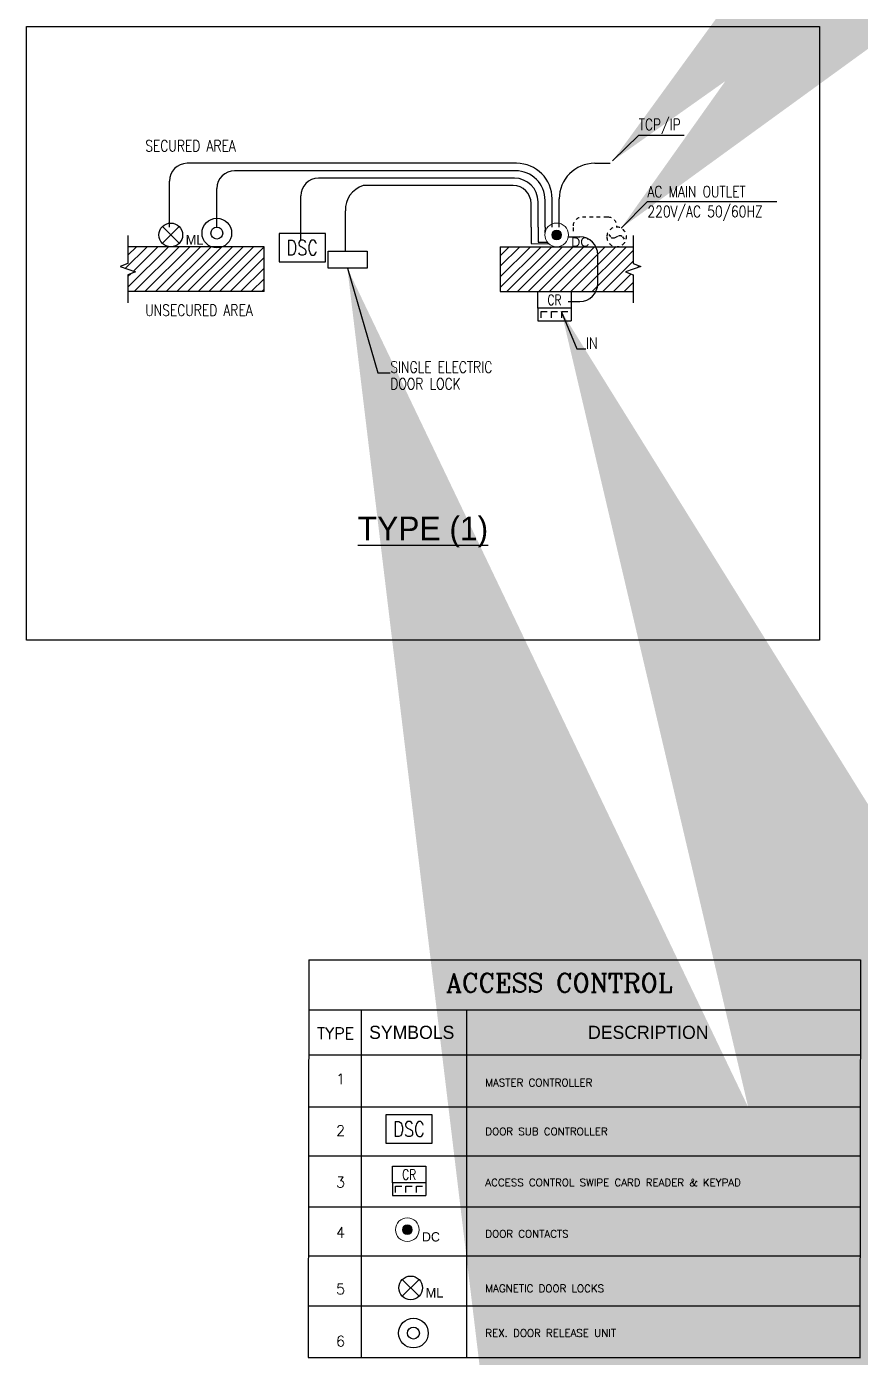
# Model space of a CAD drawing. Extents: x -15 to 352, y 223 to 399.
# Drawn here: x 141.75 to 165.09, y 352.61 to 389.86 of the extents above; entities that cross this region are included whole.
import ezdxf
from ezdxf.enums import TextEntityAlignment as Align

# ---------------------------------------------------------------- set-up
doc = ezdxf.new("R2010")
doc.units = 0
doc.header["$LTSCALE"] = 0.15
doc.linetypes.add('ACAD_ISO10W100', pattern=[18.5, 12, -3, 0.5, -3])
doc.layers.get('0').update_dxf_attribs({"color": 252})
for name, color, linetype in [('00-BT-LC-DETAIL', 7, 'Continuous'), ('00-BT-OUTLET', 6, 'ACAD_ISO10W100'), ('00-BT-SACS-DIM', 1, 'Continuous'), ('00-BT-SCS-CONDUIT-PVC', 3, 'Continuous'), ('00-BT-TEXT', 2, 'Continuous'), ('00Area of Access Control', 2, 'Continuous'), ('4-TWXT-ELECTRICAL', 4, 'Continuous'), ('ACS-DEVICE 1', 6, 'Continuous'), ('ACS-DEVICE 1D', 6, 'Continuous'), ('Conduit 20mm', 6, 'ACAD_ISO10W100'), ('E680G_SEC', 40, 'Continuous'), ('E680T_SEC', 2, 'Continuous'), ('LEGEND$0$$0$M-ANNO-TEXM', 70, 'Continuous'), ('LEGEND$0$09056-XEG01$0$E-TEXT', 140, 'Continuous'), ('LEGEND$0$M-ANNO-TEXM', 70, 'Continuous'), ('LEGEND$0$M-ANNO-TEXT', 4, 'Continuous'), ('LEGEND$0$SPACE REQ.', 6, 'Continuous'), ('XREF1$0$00-BT-TEXT', 40, 'Continuous')]:
    doc.layers.add(name, color=color, linetype=linetype)
doc.layers.add('CRITICAL WIRING', color=6, linetype='Continuous', lineweight=5)
doc.styles.add('GEN_TEXT', font='romans.shx', dxfattribs={"width": 0.8, "height": 250})
doc.styles.add('LEGEND$0$09056-XEG01$0$C', font='ROMANC')
doc.styles.add('LEGEND$0$detials', font='romans8.shx')
doc.styles.add('LEGEND$0$LEROY140', font='STENCIL', dxfattribs={"height": 350})
doc.styles.add('ROMANS', font='ROMANS.shx', dxfattribs={"width": 0.8})
doc.styles.add('SDC-TEXT-ARB', font='sdc-arb.shx')
doc.styles.add('STENCIL', font='txt.shx')
doc.dimstyles.new('BT-DIM', dxfattribs={"dimscale": 0.55, "dimtxt": 110, "dimasz": 100, "dimexe": 60, "dimexo": 50, "dimgap": 1, "dimtad": 0, "dimdec": 0, "dimrnd": 5, "dimzin": 3, "dimdsep": 46, "dimtxsty": 'ROMANS', "dimblk": 'OBLIQUE', "dimcen": 50, "dimdle": 50, "dimclrd": 256, "dimclre": 256, "dimclrt": 2, "dimadec": 0, "dimazin": 0, "dimtfac": 1, "dimtdec": 0, "dimtofl": 0, "dimtmove": 0, "dimatfit": 3, "dimfxl": 1, "dimtvp": 0.8, "dimfrac": 2, "dimtolj": 1, "dimtzin": 0, "dimarcsym": 0})
pattern_1 = [(45, (-18.3653, 397.6158), (-0.14908006, 0.14908006), [])]

# ---------------------------------------------------------------- blocks, each defined once
blk = doc.blocks.new('ES-dc')
at = {"layer": 'E680G_SEC', "linetype": 'Continuous'}
blk.add_lwpolyline([(-3.9, -2.4), (3.9, -2.4), (3.9, 2.4), (-3.9, 2.4)], close=True, dxfattribs=at)
at = {"layer": 'E680T_SEC', "style": 'GEN_TEXT', "width": 0.8, "flags": 8}
blk.add_attdef('DC', text='', height=2.5, dxfattribs=at).set_placement((0, 0), align=Align.MIDDLE)
blk = doc.blocks.new('ES-crk')
at = {"color": 3}
for p, q in [((-4, 3), (-4, 7)), ((-4, 7), (4, 7)), ((4, 7), (4, 3)), ((4, 3), (-4, 3)), ((-4, 3), (-4, 0)), ((-4, 0), (4, 0)), ((-3.25, 0.68), (-3.25, 2.18)), ((-3.25, 2.18), (-1.75, 2.18)), ((-0.75, 0.68), (-0.75, 2.18)), ((-0.75, 2.18), (0.75, 2.18)), ((1.75, 0.68), (1.75, 2.18)), ((1.75, 2.18), (3.25, 2.18)), ((4, 3), (4, 0))]:
    blk.add_line(p, q, dxfattribs=at)
at = {"layer": 'E680T_SEC', "color": 3, "style": 'ROMANS', "width": 0.75}
blk.add_text('CR', height=2.5, dxfattribs=at).set_placement((0, 5), align=Align.MIDDLE_CENTER)
blk = doc.blocks.new('ES-dru')
at = {"color": 3}
for radius in [2.5, 1]:
    blk.add_circle((0, 2.5), radius, dxfattribs=at)
blk = doc.blocks.new('DOOR CONTACT')
h = blk.add_hatch(color=2)
h.dxf.hatch_style = 1
h.paths.add_polyline_path([(38.25, 273.11, 1), (34.95, 273.11, 1)])
at = {"color": 2}
for radius in [4, 1.65]:
    blk.add_circle((36.6, 273.11), radius, dxfattribs=at)
blk = doc.blocks.new('DC')
at = {"xscale": 50, "yscale": 50, "zscale": 50}
blk.add_blockref('DOOR CONTACT', (90291, 34327), dxfattribs=at)
at = {"layer": 'CRITICAL WIRING', "color": 2, "style": 'SDC-TEXT-ARB'}
blk.add_attdef('DC', (92368, 47784), '', height=157, dxfattribs=at)
blk = doc.blocks.new('ES-mdl')
at = {"color": 2}
for p, q in [((1.41, 0.59), (-1.41, 3.41)), ((-1.41, 0.59), (1.41, 3.41))]:
    blk.add_line(p, q, dxfattribs=at)
blk.add_circle((0, 2), 2, dxfattribs=at)
blk = doc.blocks.new('ML')
at = {"layer": 'E680G_SEC', "lineweight": 0, "xscale": 100, "yscale": 100, "zscale": 100}
blk.add_blockref('ES-mdl', (92178, 46802), dxfattribs=at)
at = {"layer": 'CRITICAL WIRING', "color": 2, "style": 'SDC-TEXT-ARB'}
blk.add_attdef('ML', (92431, 46839), '', height=160, dxfattribs=at)
blk = doc.blocks.new('_OBLIQUE')
at = {"color": 0, "linetype": 'ByBlock'}
blk.add_line((-0.5, -0.5), (0.5, 0.5), dxfattribs=at)
blk = doc.blocks.new('OUTLET')
blk.add_lwpolyline([(86, 136), (67, 109, -0.382598), (23, 98), (-23, 122, 0.382598), (-67, 111), (-86, 83)], format="xyb")
blk.add_circle((0, 110), 110)
blk = doc.blocks.new('*U65')
at = {"layer": 'Conduit 20mm'}
for p, q in [((385, 335), (100, 335)), ((0, 235), (0, 220)), ((485, 175), (485, 235))]:
    blk.add_line(p, q, dxfattribs=at)
for centre, start, end in [((100, 235), 90, 180), ((385, 235), 0, 90)]:
    blk.add_arc(centre, 100, start, end, dxfattribs=at)
blk.add_blockref('OUTLET', (0, 0), dxfattribs=at)

msp = doc.modelspace()

# ---------------------------------------------------------------- hatches: boundary and pattern name
at = {"layer": '00-BT-LC-DETAIL'}
h = msp.add_hatch(dxfattribs=at)
h.set_pattern_fill('ANSI31', color=8, scale=0.066403, style=0)
h.set_pattern_definition(pattern_1)
h.paths.add_polyline_path([(148.40016, 383.69709), (144.58256, 383.69709), (144.58256, 383.22515), (144.36645, 383.14649), (144.79866, 382.98918), (144.58256, 382.91052), (144.58256, 382.43858), (148.39747, 382.43858), (148.40016, 382.44127)])
h = msp.add_hatch(dxfattribs=at)
h.set_pattern_fill('ANSI31', color=8, scale=0.066403, style=0)
h.set_pattern_definition(pattern_1)
h.paths.add_polyline_path([(158.94666, 383.14649), (158.73055, 383.22515), (158.73055, 383.69709), (155.00782, 383.69709), (155.00733, 383.69659), (155.00733, 382.43858), (158.73055, 382.43858), (158.73055, 382.91052), (158.51444, 382.98918)])

# ---------------------------------------------------------------- linework, layer by layer
at = {"layer": '00-BT-SCS-CONDUIT-PVC'}
for p, q in [((155.46416, 386.03022), (146.24205, 386.03022)), ((157.65299, 386.03022), (158.08414, 386.03022)), ((145.74402, 384.24424), (145.74402, 385.5322)), ((155.43343, 385.82271), (147.57012, 385.82271)), ((155.40271, 385.6152), (149.91828, 385.6152)), ((147.07209, 384.24424), (147.07209, 385.32468)), ((155.37199, 385.40769), (151.16821, 385.40769)), ((149.42026, 383.87947), (149.42026, 385.11717)), ((155.87001, 384.24424), (155.87001, 384.90966)), ((156.06675, 384.24424), (156.06675, 384.95116)), ((156.26348, 384.24424), (156.26348, 384.99267)), ((156.46021, 384.24424), (156.46021, 385.03417)), ((156.65694, 384.24424), (156.65694, 385.03417)), ((150.67019, 383.56885), (150.67019, 384.70215)), ((156.90663, 383.97066), (157.23865, 383.97066)), ((157.73668, 382.66303), (157.73668, 383.47264)), ((156.90663, 382.165), (157.23865, 382.165))]:
    msp.add_line(p, q, dxfattribs=at)
for centre, radius, start, end in [((146.24205, 385.5322), 0.49803, 90, 180), ((155.46416, 385.03417), 0.99605, 0, 90), ((157.65299, 385.03417), 0.99605, 90, 180), ((147.57012, 385.32468), 0.49803, 90, 180), ((149.91828, 385.11717), 0.49803, 90, 180), ((155.40271, 384.95116), 0.66403, 0, 90), ((155.43343, 384.99267), 0.83004, 0, 90), ((151.38175, 384.72841), 0.71205, 107.451113, 182.113701), ((155.37199, 384.90966), 0.49803, 0, 90), ((157.23865, 383.47264), 0.49803, 0, 90), ((157.23865, 382.66303), 0.49803, 270, 0)]:
    msp.add_arc(centre, radius, start, end, dxfattribs=at)
at = {"layer": '00-BT-TEXT'}
msp.add_lwpolyline([(141.74588, 389.85681), (163.94172, 389.85678), (163.94169, 372.68082), (141.74584, 372.68085)], close=True, dxfattribs=at)
at = {"layer": '00Area of Access Control', "linetype": 'Continuous'}
for points in [[(155.87001, 384.24424), (155.87001, 383.7831), (156.36219, 383.78132)], [(156.06675, 384.24424), (156.06675, 383.82201), (156.323, 383.82416)], [(156.26348, 384.24424), (156.25957, 384.08324)]]:
    msp.add_lwpolyline(points, dxfattribs=at)
at = {"layer": 'ACS-DEVICE 1', "color": 3}
msp.add_lwpolyline([(150.19221, 383.09578), (150.19221, 383.56885), (151.28477, 383.56885), (151.28477, 383.09578)], close=True, dxfattribs=at)
at = {"layer": 'ACS-DEVICE 1D', "color": 2}
for p, q in [((144.58256, 384.01171), (144.58256, 383.22515)), ((148.40016, 383.69709), (144.58256, 383.69709)), ((148.40016, 382.43858), (148.40016, 383.69709)), ((155.00733, 383.69709), (158.73055, 383.69709)), ((155.00733, 383.69709), (155.00733, 382.43858)), ((158.73055, 384.01171), (158.73055, 383.22515)), ((144.58256, 383.22515), (144.36645, 383.14649)), ((144.36645, 383.14649), (144.79866, 382.98918)), ((144.79866, 382.98918), (144.58256, 382.91052)), ((144.58256, 382.91052), (144.58256, 382.12395)), ((158.94666, 383.14649), (158.51444, 382.98918)), ((158.51444, 382.98918), (158.73055, 382.91052)), ((158.73055, 383.22515), (158.94666, 383.14649)), ((158.73055, 382.91052), (158.73055, 382.12395)), ((148.40016, 382.43858), (144.58256, 382.43858)), ((155.00733, 382.43858), (158.73055, 382.43858))]:
    msp.add_line(p, q, dxfattribs=at)
at = {"layer": 'LEGEND$0$$0$M-ANNO-TEXM'}
msp.add_line((149.64537, 363.73933), (165.09105, 363.73933), dxfattribs=at)
at = {"layer": 'LEGEND$0$M-ANNO-TEXM'}
for p, q in [((149.64537, 363.73933), (149.6306, 352.60936)), ((165.09105, 363.73933), (165.07628, 352.60934)), ((149.64537, 362.33443), (165.09105, 362.33443)), ((151.11001, 362.33443), (151.11001, 352.60934)), ((149.64537, 361.08065), (165.09105, 361.08065))]:
    msp.add_line(p, q, dxfattribs=at)
at = {"layer": 'LEGEND$0$M-ANNO-TEXM', "color": 43}
for p, q in [((149.64537, 359.62456), (165.09105, 359.62456)), ((149.64537, 358.2489), (165.09105, 358.2489)), ((149.64537, 356.8253), (165.09105, 356.8253)), ((149.64537, 356.8253), (165.09105, 356.8253)), ((149.64537, 355.44889), (165.09105, 355.44889)), ((149.64537, 354.0508), (165.09105, 354.0508)), ((149.6306, 352.60936), (165.09105, 352.60934))]:
    msp.add_line(p, q, dxfattribs=at)
at = {"layer": 'LEGEND$0$M-ANNO-TEXM'}
msp.add_lwpolyline([(154.06459, 362.33443), (154.06459, 352.60934)], dxfattribs=at)

# ---------------------------------------------------------------- block references
at = {"layer": '00-BT-OUTLET', "xscale": -0.002490130484317338, "yscale": 0.002490130484317332, "zscale": 0.002490130484317332, "rotation": 5.834258676173931e-07}
msp.add_blockref('*U65', (158.26523, 383.6971), dxfattribs=at)
at = {"layer": 'CRITICAL WIRING', "color": 3, "xscale": 0.001660086989544888, "yscale": 0.001660086989544888, "zscale": 0.001660086989544888}
for name, p, values in [('ML', (-7.24158, 305.99813), {'ML': 'ML'}), ('DC', (3.65764, 304.37134), {'DC': 'DC'}), ('DC', (-0.52377, 276.52774), {'DC': 'DC'}), ('ML', (-0.52377, 276.52774), {'ML': 'ML'})]:
    msp.add_blockref(name, p, dxfattribs=at).add_auto_attribs(values)
at = {"layer": 'E680G_SEC', "lineweight": 0}
for name, p, xscale, yscale, zscale in [('ES-dru', (147.07209, 383.66321), 0.1660086989544888, 0.1660086989544888, 0.1660086989544888), ('ES-crk', (156.52662, 381.62514), 0.1162060892681421, 0.1162060892681421, 0.1162060892681421), ('ES-crk', (152.4553, 357.14484), 0.1162060892681421, 0.1162060892681421, 0.1162060892681421), ('ES-dru', (152.57615, 352.87421), 0.1660086989544888, 0.1660086989544888, 0.1660086989544888)]:
    msp.add_blockref(name, p, dxfattribs=dict(at, xscale=xscale, yscale=yscale, zscale=zscale))
at = {"layer": 'E680G_SEC', "lineweight": 0, "xscale": 0.1660086989544888, "yscale": 0.1660086989544888, "zscale": 0.1660086989544888}
for p in [(149.46297, 383.66969), (152.45282, 359.00002)]:
    msp.add_blockref('ES-dc', p, dxfattribs=at).add_auto_attribs({'DC': 'DSC'})

# ---------------------------------------------------------------- texts
at = {"layer": '00-BT-TEXT', "linetype": 'Continuous', "style": 'ROMANS', "width": 0.8}
for s, height, p in [('TCP/IP', 0.314627, (158.88631, 386.95755)), ('SECURED AREA', 0.3146269, (145.06741, 386.36326)), ('AC MAIN OUTLET ', 0.3146269, (159.12894, 385.08104)), ('220V/AC 50/60HZ', 0.3146269, (159.12894, 384.52321)), ('UNSECURED AREA', 0.3146269, (145.06741, 381.7604)), ('IN', 0.314627, (157.40817, 380.83966)), ('SINGLE ELECTRIC', 0.3146269, (151.92768, 380.17048)), ('DOOR LOCK', 0.314627, (151.92768, 379.70115))]:
    msp.add_text(s, height=height, dxfattribs=at).set_placement(p)
at = {"layer": '4-TWXT-ELECTRICAL', "color": 4, "style": 'STENCIL'}
for s, height, p in [('TYPE', 0.327413, (150.39678, 361.67639)), ('1', 0.29467, (150.53622, 360.40164)), ('2', 0.29467, (150.53622, 358.95585)), ('3', 0.29467, (150.53622, 357.51561)), ('4', 0.29467, (150.53622, 356.10259)), ('5', 0.29467, (150.53622, 354.52423)), ('6', 0.29467, (150.53622, 353.06226))]:
    msp.add_text(s, height=height, dxfattribs=at).set_placement(p, align=Align.MIDDLE)
at = {"layer": 'LEGEND$0$09056-XEG01$0$E-TEXT', "style": 'LEGEND$0$09056-XEG01$0$C'}
msp.add_text('ACCESS CONTROL ', height=0.516418, dxfattribs=at).set_placement((153.48887, 362.83586))
at = {"layer": 'LEGEND$0$M-ANNO-TEXT', "style": 'LEGEND$0$LEROY140'}
for s, height, p in [('SYMBOLS', 0.368954, (151.33629, 361.52274)), ('DESCRIPTION', 0.3689543, (157.46583, 361.52274))]:
    msp.add_text(s, height=height, dxfattribs=at).set_placement(p)
at = {"layer": 'LEGEND$0$SPACE REQ.', "color": 3, "ltscale": 0.5, "style": 'LEGEND$0$detials'}
for s, p in [('DOOR SUB CONTROLLER', (154.58996, 358.82767)), ('ACCESS CONTROL SWIPE CARD READER & KEYPAD', (154.58996, 357.39755)), ('DOOR CONTACTS', (154.58996, 355.96095)), ('MAGNETIC DOOR LOCKS', (154.58996, 354.43458)), ('REX. DOOR RELEASE UNIT', (154.58996, 353.18496))]:
    msp.add_text(s, height=0.210831, rotation=359.9988, dxfattribs=at).set_placement(p)
at = {"layer": 'LEGEND$0$SPACE REQ.', "color": 3, "ltscale": 0.5, "insert": (154.58801, 360.40441), "char_height": 0.210831, "width": 75.6042362, "attachment_point": 1, "rotation": 359.9988, "style": 'LEGEND$0$detials'}
msp.add_mtext('MASTER CONTROLLER', dxfattribs=at)
at = {"layer": 'XREF1$0$00-BT-TEXT', "linetype": 'Continuous'}
msp.add_text('%%UTYPE (1)', height=0.6640348, dxfattribs=at).set_placement((152.84377, 375.81091), align=Align.MIDDLE_CENTER)

# ---------------------------------------------------------------- leaders
at = {"layer": '00-BT-SACS-DIM', "color": 7}
for points in [[(158.15329, 386.09924), (158.88631, 386.82232), (160.15752, 386.82232)], [(158.38894, 384.21468), (159.12894, 384.96271), (162.75241, 384.96271)], [(150.72591, 383.09578), (151.57626, 380.17048), (151.92768, 380.17048)], [(156.71622, 381.89142), (157.15307, 380.83966), (157.40817, 380.83966)]]:
    msp.add_leader(points, dimstyle='BT-DIM', override={"dimscale": 1, "dimtxt": 130, "dimasz": 300, "dimclrd": 8, "dimclre": 8, "dimclrt": 7}, dxfattribs=at)

doc.saveas('drawing.dxf')
